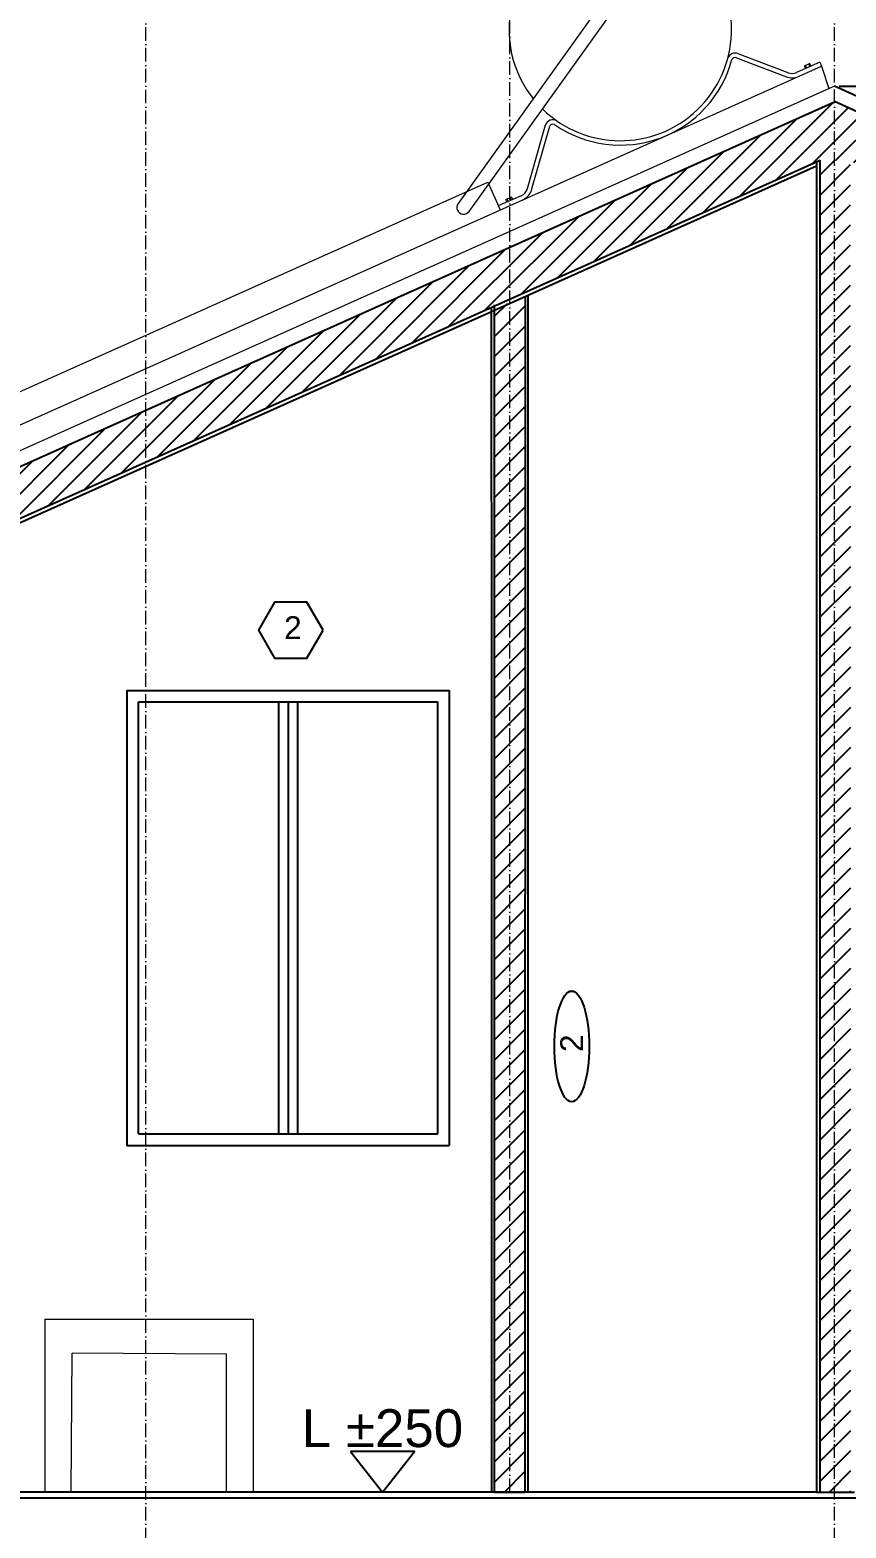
# Model space of a CAD drawing. Header units: centimetres. Extents: x 1059 to 7420, y -439 to 4439.
# Drawn here: x 1671.6 to 1887, y -30.4 to 364.9 of the extents above; entities that cross this region are included whole.
import ezdxf

# ---------------------------------------------------------------- set-up
doc = ezdxf.new("R2010")
doc.units = ezdxf.units.CM
doc.header["$MEASUREMENT"] = 0
doc.linetypes.add('ACAD_ISO10W100', pattern=[18, 12, -3, 0, -3])
doc.layers.add('ARREDI', color=8, linetype='Continuous', lineweight=18)
doc.layers.add('CAMPITURE', color=7, linetype='Continuous', lineweight=25)
for name, color, linetype in [('INFISSI', 4, 'Continuous'), ('NUMERAZIONE', 30, 'Continuous'), ('quote nuove', 2, 'Continuous'), ('STRUTTURA', 1, 'Continuous')]:
    doc.layers.add(name, color=color, linetype=linetype)
doc.layers.get('0').off()
doc.styles.add('ARIAL', font='Arial.ttf')
doc.styles.get("Standard").update_dxf_attribs({"font": 'Arial.ttf'})
doc.dimstyles.new('TICK_36', dxfattribs={"dimtxt": 3.6, "dimasz": 3.6, "dimexe": 1.8, "dimexo": 1.2, "dimgap": 1.8, "dimtad": 0, "dimdec": 0, "dimzin": 0, "dimdsep": 46, "dimtxsty": 'ARIAL', "dimblk": 'OBLIQUE', "dimcen": 1.8, "dimdle": 1.8, "dimclrd": 256, "dimclrt": 256, "dimadec": 0, "dimazin": 0, "dimtfac": 1, "dimtdec": 0, "dimtmove": 1, "dimatfit": 3, "dimldrblk": 'OPEN90', "dimfxl": 1, "dimtfill": 1, "dimtolj": 1, "dimtzin": 0, "dimarcsym": 0})

# ---------------------------------------------------------------- blocks, each defined once
blk = doc.blocks.new('_Oblique')
at = {"color": 0, "linetype": 'ByBlock', "lineweight": -2}
blk.add_line((-0.5, -0.5), (0.5, 0.5), dxfattribs=at)
blk = doc.blocks.new('*D318')
at = {"layer": 'quote nuove', "lineweight": -2, "transparency": 16777216}
for p, q in [((2297.14, 351.88), (2297.14, 277.41)), ((2297.14, 191.74), (2297.14, 266.2))]:
    blk.add_line(p, q, dxfattribs=at)
at = {"layer": 'quote nuove', "color": 0, "lineweight": -2, "transparency": 16777216}
for p, q in [((1885.14, 350.08), (2298.94, 350.08)), ((2189.1, 193.54), (2298.94, 193.54))]:
    blk.add_line(p, q, dxfattribs=at)
at = {"layer": 'quote nuove', "lineweight": -2, "transparency": 16777216, "xscale": 3.6, "yscale": 3.6, "zscale": 3.6}
for p, rotation in [((2297.14, 350.08), 90), ((2297.14, 193.54), 270)]:
    blk.add_blockref('_Oblique', p, dxfattribs=dict(at, rotation=rotation))
at = {"layer": 'quote nuove', "transparency": 16777216, "insert": (2297.14, 271.81), "char_height": 3.6, "attachment_point": 5, "rotation": 90, "style": 'ARIAL', "bg_fill": 3, "box_fill_scale": 1.25, "bg_fill_color": 256, "bg_fill_true_color": 13158600, "bg_fill_transparency": 0}
blk.add_mtext('\\A1;157', dxfattribs=at)
blk = doc.blocks.new('_Open90')
at = {"color": 0, "linetype": 'ByBlock', "lineweight": -2}
for p, q in [((0, 0), (-1, 0)), ((-0.5, 0.5), (0, 0)), ((0, 0), (-0.5, -0.5))]:
    blk.add_line(p, q, dxfattribs=at)

msp = doc.modelspace()

# ---------------------------------------------------------------- hatches: boundary and pattern name
at = {"layer": 'CAMPITURE'}
h = msp.add_hatch(dxfattribs=at)
h.set_pattern_fill('ANSI31', color=0, scale=30)
h.set_pattern_definition([(45, (-1129.0323, -3748.747), (-2.6516504, 2.6516504), [])])
h.paths.add_polyline_path([(1884.03, 345.95), (1567.3, 204.23), (1567.3, 195.55), (1574.8, 195.55), (1576, 195.55), (1576, 194.43), (1879.2, 330.1), (1879.2, 330.55), (1880.2, 330.55), (1880.2, 330.42), (1887.7, 330.42), (1888.7, 330.42), (1888.7, 330.09), (2186.7, 194.41), (2186.7, 195.55), (2187.9, 195.55), (2187.9, 204.23), (2187.9, 207.6)])
h.paths.add_polyline_path([(2195.4, 203.69), (2187.9, 203.69), (2187.9, -270.46), (2195.4, -270.46)])
h = msp.add_hatch(dxfattribs=at)
h.set_pattern_fill('ANSI31', color=0, scale=30)
h.set_pattern_definition([(45, (-1129.0236, -3499.2344), (-2.6516504, 2.6516504), [])])
h.paths.add_polyline_path([(1888.17, 330.44), (1880.14, 330.44), (1880.2, -20.95), (1888.23, -20.95)])
h = msp.add_hatch(dxfattribs=at)
h.set_pattern_fill('ANSI31', color=0, scale=30)
h.set_pattern_definition([(45, (-1214.7515, -3499.2344), (-2.6516504, 2.6516504), [])])
h.paths.add_polyline_path([(1802.17, 292.74), (1794.14, 292.74), (1794.19, -20.95), (1802.23, -20.95)])

# ---------------------------------------------------------------- linework, layer by layer
at = {"layer": 'ARREDI'}
for p, q in [((1827.24, 378.72), (1784.57, 319.09)), ((1830.12, 376.61), (1787.46, 317)), ((1858.03, 357.58), (1871.23, 352.54)), ((1858.44, 358.66), (1871.64, 353.63)), ((1880.03, 356.42), (1873.92, 353.69)), ((1876, 355.43), (1877.34, 356.03)), ((1877.11, 355.87), (1877.37, 355.29)), ((1877.41, 356), (1877.67, 355.43)), ((1880.03, 356.42), (1880.5, 355.37)), ((1876.23, 354.79), (1875.98, 355.36)), ((1876.53, 354.92), (1876.27, 355.49)), ((1802.88, 323.06), (1807.64, 339.82)), ((1803.99, 322.75), (1808.77, 339.51)), ((1801.23, 321.16), (1795.19, 318.46)), ((1797.24, 320.18), (1798.58, 320.78)), ((1797.77, 319.67), (1797.52, 320.24)), ((1798.36, 320.62), (1798.61, 320.05)), ((1798.65, 320.75), (1798.91, 320.18)), ((1795.19, 318.46), (1795.67, 317.4)), ((1797.47, 319.54), (1797.22, 320.11)), ((1675.5, 24.69), (1730.5, 24.69)), ((1675.5, 24.69), (1675.5, -20.95)), ((1730.5, 24.69), (1730.5, -20.95)), ((1682.5, -20.95), (1682.74, 15.73)), ((1723.5, 15.46), (1682.74, 15.73)), ((1723.5, -20.95), (1723.5, 15.46))]:
    msp.add_line(p, q, dxfattribs=at)
for points in [[(1582.25, 221.89), (1880.5, 355.37)], [(1880.5, 355.37), (1882.45, 349.41)], [(1884.06, 350.13), (1604, 224.82)], [(1602.17, 239.57), (1792.4, 324.7)], [(1792.4, 324.7), (1795.67, 317.4)]]:
    msp.add_lwpolyline(points, dxfattribs=at)
for centre, radius, start, end in [((1827.38, 365.03), 29.36, 225.5684, 218.4373), ((1827.38, 365.03), 30.52, 235.3503, 344.8856), ((1857.7, 356.72), 2.08, 69.1101, 160.1951), ((1857.7, 356.72), 0.927, 69.1393, 157.4318), ((1877.06, 355.84), 0.0537, 24.1101, 114.1101), ((1877.16, 355.89), 0.0537, 114.1101, 204.1101), ((1877.36, 355.98), 0.0537, 24.1101, 114.1101), ((1872.7, 356.41), 4.14, 249.1101, 294.1101), ((1872.7, 356.41), 2.98, 249.1101, 294.1101), ((1876.03, 355.38), 0.0537, 114.1101, 204.1101), ((1876.23, 355.47), 0.0537, 24.1101, 114.1101), ((1876.28, 354.81), 0.0537, 204.1101, 294.1101), ((1876.32, 355.51), 0.0537, 114.1101, 204.1101), ((1876.48, 354.9), 0.0537, 294.1101, 24.1101), ((1876.58, 354.94), 0.0537, 204.1101, 294.1101), ((1877.32, 355.27), 0.0537, 294.1101, 24.1101), ((1877.42, 355.32), 0.0537, 204.1101, 294.1101), ((1877.62, 355.41), 0.0537, 294.1101, 24.1101), ((1809.6, 339.1), 2.08, 59.8894, 159.9915), ((1809.6, 339.1), 0.926, 62.3083, 153.6229), ((1797.47, 320.22), 0.0537, 24.1101, 114.1101), ((1797.57, 320.26), 0.0537, 114.1101, 204.1101), ((1798.31, 320.6), 0.0537, 24.1101, 114.1101), ((1798.4, 320.64), 0.0537, 114.1101, 204.1101), ((1798.6, 320.73), 0.0537, 24.1101, 114.1101), ((1800.02, 323.88), 2.98, 294.1101, 344.1101), ((1800.02, 323.88), 4.14, 294.1101, 344.1101), ((1786.02, 318.05), 1.78, 144.1101, 325.08), ((1797.27, 320.13), 0.0537, 114.1101, 204.1101), ((1797.52, 319.56), 0.0537, 204.1101, 294.1101), ((1797.72, 319.65), 0.0537, 294.1101, 24.1101), ((1797.82, 319.69), 0.0537, 204.1101, 294.1101), ((1798.56, 320.02), 0.0537, 294.1101, 24.1101), ((1798.66, 320.07), 0.0537, 204.1101, 294.1101), ((1798.86, 320.16), 0.0537, 294.1101, 24.1101)]:
    msp.add_arc(centre, radius, start, end, dxfattribs=at)
at = {"layer": 'INFISSI', "color": 4}
for p, q in [((1697.2, 190.55), (1697.2, 70.55)), ((1697.2, 190.55), (1782.2, 190.55)), ((1782.2, 190.55), (1782.2, 70.55)), ((1700.2, 187.55), (1779.2, 187.55)), ((1700.2, 73.55), (1700.2, 187.55)), ((1737.2, 187.55), (1737.2, 73.55)), ((1739.7, 187.55), (1739.7, 73.55)), ((1742.2, 187.55), (1742.2, 73.55)), ((1779.2, 73.55), (1779.2, 187.55)), ((1700.2, 73.55), (1779.2, 73.55)), ((1697.2, 70.55), (1782.2, 70.55))]:
    msp.add_line(p, q, dxfattribs=at)
at = {"layer": 'NUMERAZIONE'}
for points in [[(1748.98, 206.53), (1744.7, 213.93), (1736.15, 213.93), (1731.87, 206.53), (1736.15, 199.12), (1744.7, 199.12)], [(1756.18, -10.22), (1764.62, -20.95), (1773.07, -10.22)]]:
    msp.add_lwpolyline(points, close=True, dxfattribs=at)
msp.add_ellipse((1814.57, 96.66), major_axis=(0, 14.61), ratio=0.314087, dxfattribs=at)
at = {"layer": 'quote nuove', "color": 253, "linetype": 'ACAD_ISO10W100', "lineweight": 0, "ltscale": 0.3}
for p, q in [((1702.18, -270.46), (1702.18, 549.24)), ((1798.21, -20.95), (1798.21, 549.24)), ((1883.94, -270.45), (1883.94, 549.24))]:
    msp.add_line(p, q, dxfattribs=at)
at = {"layer": 'STRUTTURA'}
for p, q in [((1879.2, 330.1), (1879.2, -20.95)), ((1880.17, -20.95), (1880.17, 330.53)), ((1802.24, 294.57), (1802.23, -20.95)), ((1802.99, 295.01), (1802.98, 189.05)), ((1793.47, 189.05), (1793.41, 291.62)), ((1794.2, -20.95), (1794.2, 292.35)), ((1793.47, -20.95), (1793.47, 189.05)), ((1793.47, 188.55), (1793.47, 188.55)), ((1793.76, 189.05), (1793.76, 189.05)), ((1802.98, 189.05), (1802.98, -20.95)), ((1879.2, 188.55), (1879.2, 188.55)), ((1879.2, -20.95), (1576, -20.95)), ((1794.2, -20.95), (1802.23, -20.95)), ((1796.16, -20.95), (1800.27, -20.95)), ((1879.2, -20.95), (1880.2, -20.95)), ((1879.2, -20.95), (1889.16, -20.95)), ((1882.11, -20.95), (1886.21, -20.95))]:
    msp.add_line(p, q, dxfattribs=at)
for points in [[(1883.95, 350.18), (2187.9, 211.73), (2187.9, 207.6), (2187.9, 207.6)], [(1567.3, 204.23), (1883.95, 345.92)], [(2187.9, 207.6), (1883.95, 345.99)], [(1576, 194.43), (1880.17, 330.53)], [(1793.2, 290.52), (1879.2, 329.01)], [(1800.7, 293.88), (1801.7, 294.33)], [(1576, 193.33), (1793.2, 290.52)]]:
    msp.add_lwpolyline(points, dxfattribs=at)
msp.add_lwpolyline([(1574.8, -22.45), (2186.7, -22.45), (2186.7, -38.38), (1574.8, -38.38)], close=True, dxfattribs=at)

# ---------------------------------------------------------------- texts
at = {"layer": 'NUMERAZIONE'}
msp.add_text('L ±250', height=9.989, dxfattribs=at).set_placement((1743.34, -9.08))
at = {"layer": 'NUMERAZIONE', "ltscale": 0.1, "insert": (1738.65, 210.17), "char_height": 6, "attachment_point": 1}
msp.add_mtext_dynamic_manual_height_columns('2', width=0.5819, gutter_width=12.5, heights=[0], dxfattribs=at)
at = {"layer": 'NUMERAZIONE', "ltscale": 0.1, "insert": (1811.55, 95.16), "char_height": 6, "attachment_point": 1, "rotation": 90}
msp.add_mtext_dynamic_manual_height_columns('2', width=0.5819, gutter_width=12.5, heights=[0], dxfattribs=at)

# ---------------------------------------------------------------- next in the draw order: dimensions: what is measured, and where the dimension line sits
at = {"layer": 'quote nuove'}
dim = msp.add_linear_dim(base=(2297.14, 350.08), p1=(2187.9, 193.54), p2=(1883.94, 350.08), angle=90, dimstyle='TICK_36', dxfattribs=at)
dim.commit()
dim.dimension.update_dxf_attribs({"geometry": '*D318', "text_midpoint": (2297.14, 271.81)})

doc.saveas('drawing.dxf')
